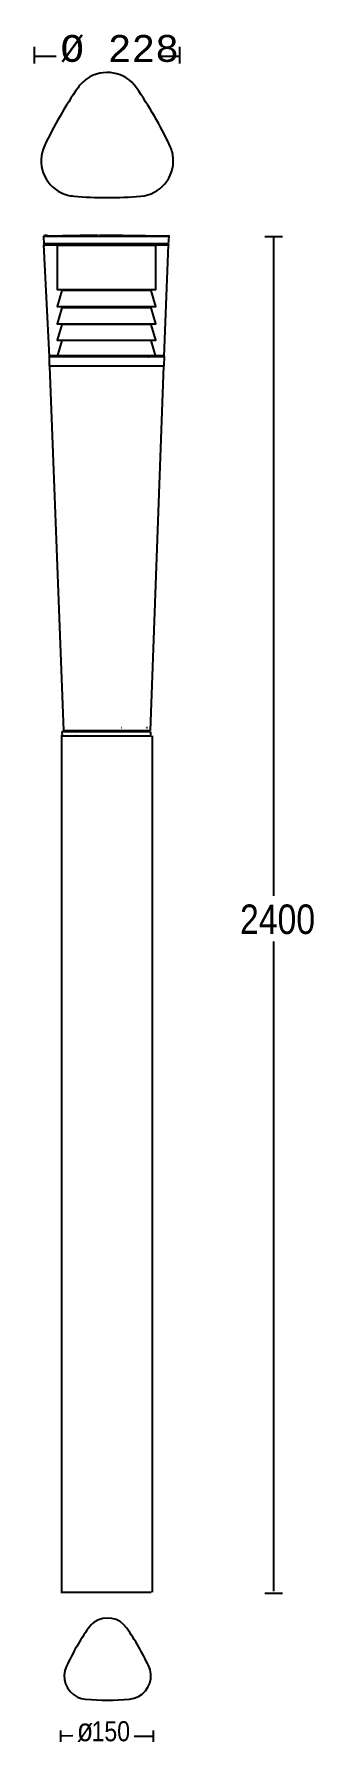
# Model space of a CAD drawing. Extents: x 0 to 68, y 6 to 424.
import ezdxf

# ---------------------------------------------------------------- set-up
doc = ezdxf.new("R2010")
doc.units = 0
doc.layers.add('LIVELLO_1', color=160, linetype='Continuous')
doc.styles.add('STD', font='txt')

# ---------------------------------------------------------------- blocks, each defined once
blk = doc.blocks.new('AI9-BLK1')
at = {"layer": 'LIVELLO_1', "color": 7}
for p, q in [((-34.11, 206.79), (-34.11, 202.7)), ((1.36, 206.79), (1.36, 202.7)), ((-34.11, 204.51), (-28.77, 204.51)), ((-3.06, 204.51), (1.36, 204.51)), ((-31.62, 160.6), (-18.47, 160.77)), ((-31.47, 160.49), (-1.13, 160.49)), ((-18.16, 160.77), (-1.31, 160.6)), ((-1.26, 158.55), (-1.17, 160.45)), ((22.26, 160.36), (26.59, 160.36)), ((24.47, -0.95), (24.47, 160.34)), ((-31.78, 158.36), (-1.29, 158.36)), ((-31.75, 158.33), (-31.75, 157.91)), ((-30.4, 131.03), (-31.75, 158.33)), ((-31.57, 158.33), (-31.58, 158.55)), ((-1.23, 158.59), (-31.4, 158.59)), ((-2.36, 131.03), (-1.33, 158.33)), ((-1.39, 158.55), (-1.4, 158.33)), ((-1.33, 158.33), (-1.33, 158.24)), ((-2.33, 130.99), (-30.43, 130.99)), ((-30.37, 128.75), (-30.37, 130.95)), ((-2.48, 131.22), (-30.26, 131.22)), ((-6.29, 130.99), (-6.09, 130.99)), ((-2.51, 131.03), (-2.52, 131.25)), ((-2.36, 131.03), (-2.48, 128.75)), ((-2.44, 128.71), (-30.32, 128.71)), ((-2.5, 128.67), (-5.8, 39.5)), ((-27.58, 38.23), (-5.42, 38.23)), ((-27.46, 38.23), (-27.46, -171.31)), ((-5.68, 39.2), (-27.33, 39.2)), ((-27.33, 39.19), (-27.3, 38.24)), ((-5.68, 39.19), (-5.7, 38.24)), ((-5.29, 38.23), (-5.29, -171.31)), ((24.47, -171.08), (24.47, -12.12)), ((-5.54, -171.34), (-27.58, -171.34)), ((22.26, -171.53), (26.59, -171.53)), ((-24.69, -206.46), (-27.61, -206.49)), ((-27.57, -207.89), (-27.57, -205.15)), ((-9.65, -206.53), (-4.92, -206.53)), ((-4.93, -207.9), (-4.93, -205.15))]:
    blk.add_line(p, q, dxfattribs=at)
for points in [[(-31.7, 158.55), (-31.78, 160.45), (-31.78, 160.47)], [(-1.17, 160.45), (-1.17, 160.47), (-1.31, 160.6)], [(-5.88, 39.49), (-26.91, 39.49), (-30.29, 128.67)]]:
    blk.add_lwpolyline(points, dxfattribs=at)
for points in [[(-28.52, 158.18), (-28.52, 147.46), (-4.43, 147.46), (-4.43, 158.18)], [(-27.38, 147.18), (-28.52, 143.31), (-4.43, 143.31), (-5.57, 147.18)], [(-27.38, 142.94), (-28.52, 139.07), (-4.43, 139.07), (-5.57, 142.94)], [(-27.38, 138.89), (-28.52, 135.02), (-4.43, 135.02), (-5.57, 138.89)], [(-27.38, 134.94), (-28.52, 131.07), (-4.43, 131.07), (-5.57, 134.94)]]:
    blk.add_lwpolyline(points, close=True, dxfattribs=at)
for points, knots in [([(-9.15, 196.8), (-11.89, 200.74), (-17.3, 201.72), (-21.24, 198.98), (-22.09, 198.39), (-22.82, 197.65), (-23.41, 196.8)], [0, 0, 0, 0, 1, 1, 1, 2, 2, 2, 2]), ([(-31.6, 182.62), (-33.65, 178.28), (-31.78, 173.11), (-27.44, 171.07), (-26.51, 170.63), (-25.5, 170.36), (-24.47, 170.27)], [0, 0, 0, 0, 1, 1, 1, 2, 2, 2, 2]), ([(-8.09, 170.27), (-3.31, 170.67), (0.24, 174.87), (-0.16, 179.65), (-0.25, 180.68), (-0.52, 181.68), (-0.96, 182.62)], [0, 0, 0, 0, 1, 1, 1, 2, 2, 2, 2]), ([(-31.57, 160.6), (-31.5, 160.6), (-31.43, 160.61), (-31.36, 160.61), (-31.3, 160.61), (-31.26, 160.61), (-31.15, 160.61), (-31.07, 160.61), (-30.94, 160.62), (-30.97, 160.61), (-30.98, 160.61), (-31, 160.61), (-31.02, 160.61), (-31.1, 160.61), (-31.15, 160.61), (-31.21, 160.61), (-31.28, 160.61), (-31.35, 160.61), (-31.42, 160.61), (-31.49, 160.61), (-31.55, 160.61), (-31.62, 160.6)], [0, 0, 0, 0, 1, 1, 1, 2, 2, 2, 3, 3, 3, 4, 4, 4, 5, 5, 5, 6, 6, 6, 7, 7, 7, 7]), ([(-31.29, 158.33), (-31.29, 158.33), (-31.31, 158.33), (-31.31, 158.33), (-31.35, 158.32), (-31.24, 158.33), (-31.17, 158.33), (-31.17, 158.33), (-30.95, 158.33), (-30.95, 158.33), (-30.95, 158.33), (-30.73, 158.33), (-30.73, 158.33), (-30.73, 158.33), (-30.13, 158.33), (-30.13, 158.33), (-30.13, 158.33), (-29.75, 158.33), (-29.75, 158.33), (-29.75, 158.33), (-29.34, 158.33), (-29.34, 158.33), (-29.34, 158.33), (-28.84, 158.33), (-28.84, 158.33), (-28.84, 158.33), (-28.31, 158.33), (-28.31, 158.33), (-28.31, 158.33), (-27.78, 158.33), (-27.78, 158.33)], [0, 0, 0, 0, 1, 1, 1, 2, 2, 2, 3, 3, 3, 4, 4, 4, 5, 5, 5, 6, 6, 6, 7, 7, 7, 8, 8, 8, 9, 9, 9, 10, 10, 10, 10]), ([(-11.51, -180.06), (-13.3, -177.49), (-16.85, -176.85), (-19.43, -178.64), (-19.98, -179.03), (-20.47, -179.51), (-20.85, -180.06)], [0, 0, 0, 0, 1, 1, 1, 2, 2, 2, 2]), ([(-26.22, -189.37), (-27.56, -192.21), (-26.34, -195.6), (-23.5, -196.94), (-22.89, -197.23), (-22.23, -197.41), (-21.55, -197.46)], [0, 0, 0, 0, 1, 1, 1, 2, 2, 2, 2]), ([(-10.81, -197.46), (-7.68, -197.2), (-5.35, -194.45), (-5.61, -191.32), (-5.67, -190.64), (-5.85, -189.98), (-6.14, -189.37)], [0, 0, 0, 0, 1, 1, 1, 2, 2, 2, 2])]:
    blk.add_open_spline(points, degree=3, knots=knots, dxfattribs=at)
for points in [[(-23.41, 196.79), (-26.53, 192.3), (-29.27, 187.56), (-31.6, 182.61)], [(-0.96, 182.62), (-3.29, 187.56), (-6.03, 192.3), (-9.15, 196.79)], [(-24.47, 170.27), (-19.02, 169.81), (-13.54, 169.81), (-8.09, 170.27)], [(-31.72, 160.6), (-31.75, 160.6), (-31.77, 160.58), (-31.78, 160.55)], [(-23.89, 38.23), (-23.9, 38.23), (-23.92, 38.23), (-23.94, 38.23)], [(-12.72, 40.2), (-12.73, 40.2), (-12.75, 40.21), (-12.76, 40.21)], [(-6.71, 40.21), (-6.73, 40.21), (-6.76, 40.21), (-6.79, 40.2)], [(-6.37, 40.21), (-6.4, 40.21), (-6.43, 40.2), (-6.46, 40.2)], [(-20.85, -180.06), (-22.9, -183.01), (-24.7, -186.12), (-26.22, -189.37)], [(-6.14, -189.37), (-7.66, -186.12), (-9.46, -183.01), (-11.51, -180.06)], [(-21.55, -197.46), (-17.98, -197.76), (-14.38, -197.76), (-10.81, -197.46)]]:
    blk.add_open_spline(points, degree=3, dxfattribs=at)
at = {"layer": 'LIVELLO_1', "color": 7, "attachment_point": 1, "style": 'STD'}
for s, insert, char_height in [('\\fCourier|b0|i0;\\H6.5693;\\W0.88;\\C7;Ø 228', (-27.72, 209.7), 6.5693), ('\\fArial Narrow|b0|i0;\\H7.2031;\\C7;2400', (16.17, -3.04), 7.2031), ('\\fArial Narrow|b0|i0;\\H5.6133;\\C7;ø', (-23.65, -202.14), 5.6133), ('\\fArial Narrow|b0|i0;\\H4.9165;\\C7;150', (-20.1, -202.85), 4.9165)]:
    blk.add_mtext(s, dxfattribs=dict(at, insert=insert, char_height=char_height))

msp = doc.modelspace()

# ---------------------------------------------------------------- block references
at = {"layer": 'LIVELLO_1', "color": 7}
msp.add_blockref('AI9-BLK1', (34.188611, 213.79031), dxfattribs=at)

doc.saveas('drawing.dxf')
